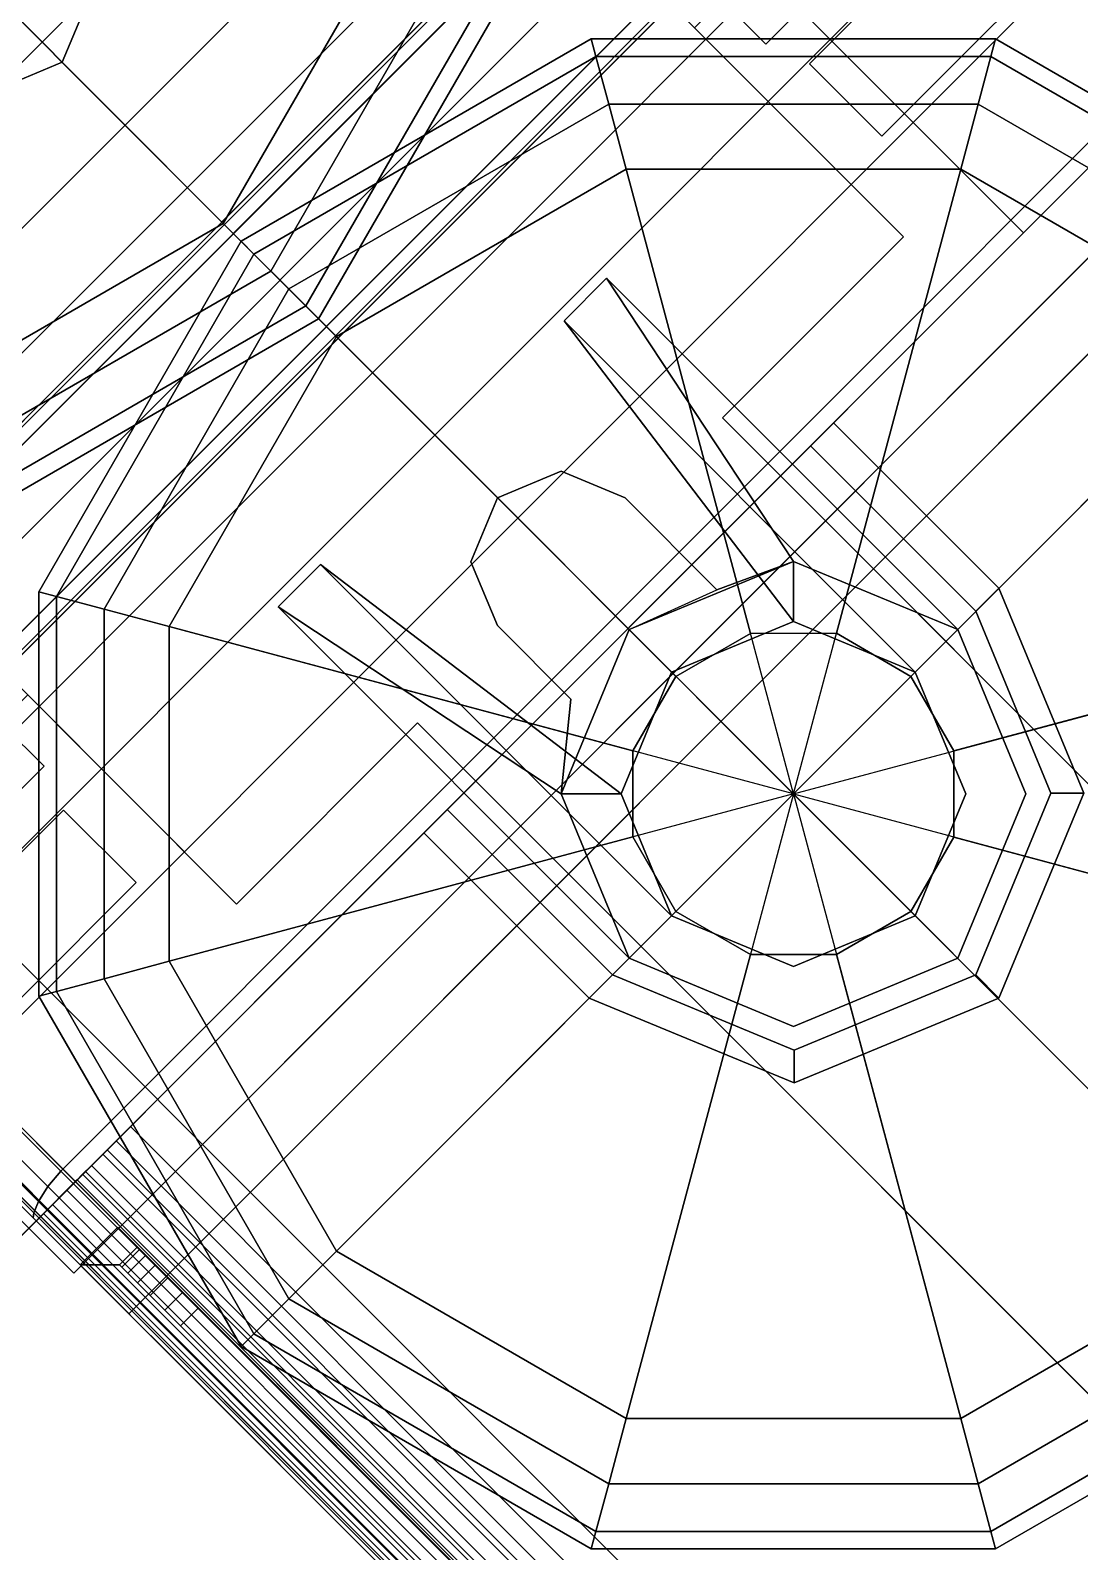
# Model space of a CAD drawing. Extents: x -170 to 1783, y -20 to 1205.
# Drawn here: x 68.249 to 69.528, y 304.517 to 306.369 of the extents above; entities that cross this region are included whole.
import ezdxf

# ---------------------------------------------------------------- set-up
doc = ezdxf.new("R2010")
doc.units = 0
doc.header["$LTSCALE"] = 96
doc.header["$MEASUREMENT"] = 0
for name, color, linetype in [('A-FURN-3-PANEL-GLIDE', 7, 'Continuous'), ('A-FURN-3-PANEL-GLIDE-HOUSING', 7, 'Continuous'), ('A-FURN-3-PANEL-RACE', 7, 'Continuous'), ('A-FURN-3-PANEL-SIDE1', 7, 'Continuous'), ('A-FURN-3-PANEL-SIDE2', 7, 'Continuous'), ('A-FURN-3-PANEL-TOPCAP', 7, 'Continuous'), ('A-FURN-3-PANEL-TRIM', 7, 'Continuous'), ('A-FURN-3-WKSF-TOP', 7, 'Continuous'), ('A-FURN-3-WKSF-TRIM', 7, 'Continuous'), ('A-FURN-P-PNLS', 7, 'Continuous'), ('A-FURN-P-PNLS-POWR', 7, 'Continuous'), ('I-MECH_A', 7, 'Continuous'), ('MAIN_PANEL', 7, 'Continuous'), ('MAIN_WKSURF', 7, 'Continuous')]:
    doc.layers.add(name, color=color, linetype=linetype)

# ---------------------------------------------------------------- blocks, each defined once
blk = doc.blocks.new('EC-EFP-456')
at = {"layer": 'A-FURN-3-PANEL-GLIDE', "color": 20, "linetype": 'Continuous'}
for points in [[(46.6501, 1.8052, 0.2464), (46.6391, 1.8242, 0.1642), (47.115, 1.9517, 0.1642), (47.115, 1.9297, 0.2464)], [(46.6391, 1.8242, 0.1642), (46.6501, 1.8052, 0.0821), (47.115, 1.9297, 0.0821), (47.115, 1.9517, 0.1642)], [(47.115, 1.9297, 0.2464), (47.115, 1.9517, 0.1642), (47.5909, 1.8242, 0.1642), (47.5799, 1.8052, 0.2464)], [(47.115, 1.9517, 0.1642), (47.115, 1.9297, 0.0821), (47.5799, 1.8052, 0.0821), (47.5909, 1.8242, 0.1642)], [(46.6802, 1.7531, 0.3065), (46.6501, 1.8052, 0.2464), (47.115, 1.9297, 0.2464), (47.115, 1.8696, 0.3065)], [(46.6501, 1.8052, 0.0821), (46.6802, 1.7531, 0.022), (47.115, 1.8696, 0.022), (47.115, 1.9297, 0.0821)], [(47.115, 1.8696, 0.3065), (47.115, 1.9297, 0.2464), (47.5799, 1.8052, 0.2464), (47.5498, 1.7531, 0.3065)], [(47.115, 1.9297, 0.0821), (47.115, 1.8696, 0.022), (47.5498, 1.7531, 0.022), (47.5799, 1.8052, 0.0821)], [(46.7213, 1.682, 0.3285), (46.6802, 1.7531, 0.3065), (47.115, 1.8696, 0.3065), (47.115, 1.7875, 0.3285)], [(46.6802, 1.7531, 0.022), (46.7213, 1.682), (47.115, 1.7875), (47.115, 1.8696, 0.022)], [(47.115, 1.7875, 0.3285), (47.115, 1.8696, 0.3065), (47.5498, 1.7531, 0.3065), (47.5088, 1.682, 0.3285)], [(47.115, 1.8696, 0.022), (47.115, 1.7875), (47.5088, 1.682), (47.5498, 1.7531, 0.022)], [(46.3098, 1.4649, 0.2464), (46.2908, 1.4759, 0.1642), (46.6391, 1.8242, 0.1642), (46.6501, 1.8052, 0.2464)], [(46.2908, 1.4759, 0.1642), (46.3098, 1.4649, 0.0821), (46.6501, 1.8052, 0.0821), (46.6391, 1.8242, 0.1642)], [(47.5799, 1.8052, 0.2464), (47.5909, 1.8242, 0.1642), (47.9392, 1.4759, 0.1642), (47.9202, 1.4649, 0.2464)], [(47.5909, 1.8242, 0.1642), (47.5799, 1.8052, 0.0821), (47.9202, 1.4649, 0.0821), (47.9392, 1.4759, 0.1642)], [(46.3619, 1.4348, 0.3065), (46.3098, 1.4649, 0.2464), (46.6501, 1.8052, 0.2464), (46.6802, 1.7531, 0.3065)], [(46.3098, 1.4649, 0.0821), (46.3619, 1.4348, 0.022), (46.6802, 1.7531, 0.022), (46.6501, 1.8052, 0.0821)], [(47.5498, 1.7531, 0.3065), (47.5799, 1.8052, 0.2464), (47.9202, 1.4649, 0.2464), (47.8681, 1.4348, 0.3065)], [(47.5799, 1.8052, 0.0821), (47.5498, 1.7531, 0.022), (47.8681, 1.4348, 0.022), (47.9202, 1.4649, 0.0821)], [(47.0138, 1.1754, 0.3285), (46.7213, 1.682, 0.3285), (47.115, 1.7875, 0.3285), (47.115, 1.2025, 0.3285)], [(47.115, 1.2025, 0.3285), (47.115, 1.7875, 0.3285), (47.5088, 1.682, 0.3285), (47.2163, 1.1754, 0.3285)], [(46.433, 1.3937, 0.3285), (46.3619, 1.4348, 0.3065), (46.6802, 1.7531, 0.3065), (46.7213, 1.682, 0.3285)], [(46.3619, 1.4348, 0.022), (46.433, 1.3937), (46.7213, 1.682), (46.6802, 1.7531, 0.022)], [(47.5088, 1.682, 0.3285), (47.5498, 1.7531, 0.3065), (47.8681, 1.4348, 0.3065), (47.797, 1.3937, 0.3285)], [(47.5498, 1.7531, 0.022), (47.5088, 1.682), (47.797, 1.3937), (47.8681, 1.4348, 0.022)], [(46.9396, 1.1013, 0.3285), (46.433, 1.3937, 0.3285), (46.7213, 1.682, 0.3285), (47.0138, 1.1754, 0.3285)], [(47.2163, 1.1754, 0.3285), (47.5088, 1.682, 0.3285), (47.797, 1.3937, 0.3285), (47.2904, 1.1013, 0.3285)], [(46.1853, 1, 0.2464), (46.1632, 1, 0.1642), (46.2908, 1.4759, 0.1642), (46.3098, 1.4649, 0.2464)], [(46.1632, 1, 0.1642), (46.1853, 1, 0.0821), (46.3098, 1.4649, 0.0821), (46.2908, 1.4759, 0.1642)], [(46.2454, 1, 0.3065), (46.1853, 1, 0.2464), (46.3098, 1.4649, 0.2464), (46.3619, 1.4348, 0.3065)], [(46.1853, 1, 0.0821), (46.2454, 1, 0.022), (46.3619, 1.4348, 0.022), (46.3098, 1.4649, 0.0821)], [(47.8681, 1.4348, 0.3065), (47.9202, 1.4649, 0.2464), (48.0447, 1, 0.2464), (47.9846, 1, 0.3065)], [(47.9202, 1.4649, 0.0821), (47.8681, 1.4348, 0.022), (47.9846, 1, 0.022), (48.0447, 1, 0.0821)], [(47.9202, 1.4649, 0.2464), (47.9392, 1.4759, 0.1642), (48.0667, 1, 0.1642), (48.0447, 1, 0.2464)], [(47.9392, 1.4759, 0.1642), (47.9202, 1.4649, 0.0821), (48.0447, 1, 0.0821), (48.0667, 1, 0.1642)], [(46.3275, 1, 0.3285), (46.2454, 1, 0.3065), (46.3619, 1.4348, 0.3065), (46.433, 1.3937, 0.3285)], [(46.2454, 1, 0.022), (46.3275, 1), (46.433, 1.3937), (46.3619, 1.4348, 0.022)], [(47.797, 1.3937, 0.3285), (47.8681, 1.4348, 0.3065), (47.9846, 1, 0.3065), (47.9025, 1, 0.3285)], [(47.8681, 1.4348, 0.022), (47.797, 1.3937), (47.9025, 1), (47.9846, 1, 0.022)], [(46.9125, 1, 0.3285), (46.3275, 1, 0.3285), (46.433, 1.3937, 0.3285), (46.9396, 1.1013, 0.3285)], [(47.2904, 1.1013, 0.3285), (47.797, 1.3937, 0.3285), (47.9025, 1, 0.3285), (47.3175, 1, 0.3285)], [(47.0138, 1.1754, 3.5747), (47.0138, 1.1754, 0.3285), (47.115, 1.2025, 0.3285), (47.115, 1.2025, 3.5747)], [(47.115, 1.2025, 3.5747), (47.115, 1.2025, 0.3285), (47.2163, 1.1754, 0.3285), (47.2163, 1.1754, 3.5747)], [(46.9396, 1.1013, 3.5747), (46.9396, 1.1013, 0.3285), (47.0138, 1.1754, 0.3285), (47.0138, 1.1754, 3.5747)], [(47.2163, 1.1754, 3.5747), (47.2163, 1.1754, 0.3285), (47.2904, 1.1013, 0.3285), (47.2904, 1.1013, 3.5747)], [(46.9125, 1, 3.5747), (46.9125, 1, 0.3285), (46.9396, 1.1013, 0.3285), (46.9396, 1.1013, 3.5747)], [(47.2904, 1.1013, 3.5747), (47.2904, 1.1013, 0.3285), (47.3175, 1, 0.3285), (47.3175, 1, 3.5747)], [(46.9396, 0.8988, 0.3285), (46.433, 0.6063, 0.3285), (46.3275, 1, 0.3285), (46.9125, 1, 0.3285)], [(46.9396, 0.8988, 3.5747), (46.9396, 0.8988, 0.3285), (46.9125, 1, 0.3285), (46.9125, 1, 3.5747)], [(47.3175, 1, 3.5747), (47.3175, 1, 0.3285), (47.2904, 0.8988, 0.3285), (47.2904, 0.8988, 3.5747)], [(47.3175, 1, 0.3285), (47.9025, 1, 0.3285), (47.797, 0.6063, 0.3285), (47.2904, 0.8988, 0.3285)], [(47.9025, 1, 0.3285), (47.9846, 1, 0.3065), (47.8681, 0.5652, 0.3065), (47.797, 0.6063, 0.3285)], [(47.9846, 1, 0.022), (47.9025, 1), (47.797, 0.6063), (47.8681, 0.5652, 0.022)], [(47.9846, 1, 0.3065), (48.0447, 1, 0.2464), (47.9202, 0.5351, 0.2464), (47.8681, 0.5652, 0.3065)], [(48.0447, 1, 0.0821), (47.9846, 1, 0.022), (47.8681, 0.5652, 0.022), (47.9202, 0.5351, 0.0821)], [(48.0447, 1, 0.2464), (48.0667, 1, 0.1642), (47.9392, 0.5241, 0.1642), (47.9202, 0.5351, 0.2464)], [(48.0667, 1, 0.1642), (48.0447, 1, 0.0821), (47.9202, 0.5351, 0.0821), (47.9392, 0.5241, 0.1642)], [(47.0138, 0.8246, 0.3285), (46.7213, 0.318, 0.3285), (46.433, 0.6063, 0.3285), (46.9396, 0.8988, 0.3285)], [(47.0138, 0.8246, 3.5747), (47.0138, 0.8246, 0.3285), (46.9396, 0.8988, 0.3285), (46.9396, 0.8988, 3.5747)], [(47.2904, 0.8988, 3.5747), (47.2904, 0.8988, 0.3285), (47.2163, 0.8246, 0.3285), (47.2163, 0.8246, 3.5747)], [(47.2904, 0.8988, 0.3285), (47.797, 0.6063, 0.3285), (47.5088, 0.318, 0.3285), (47.2163, 0.8246, 0.3285)], [(47.115, 0.7975, 0.3285), (47.115, 0.2125, 0.3285), (46.7213, 0.318, 0.3285), (47.0138, 0.8246, 0.3285)], [(47.115, 0.7975, 3.5747), (47.115, 0.7975, 0.3285), (47.0138, 0.8246, 0.3285), (47.0138, 0.8246, 3.5747)], [(47.2163, 0.8246, 3.5747), (47.2163, 0.8246, 0.3285), (47.115, 0.7975, 0.3285), (47.115, 0.7975, 3.5747)], [(47.2163, 0.8246, 0.3285), (47.5088, 0.318, 0.3285), (47.115, 0.2125, 0.3285), (47.115, 0.7975, 0.3285)], [(47.797, 0.6063, 0.3285), (47.8681, 0.5652, 0.3065), (47.5498, 0.2469, 0.3065), (47.5088, 0.318, 0.3285)], [(47.8681, 0.5652, 0.022), (47.797, 0.6063), (47.5088, 0.318), (47.5498, 0.2469, 0.022)], [(47.8681, 0.5652, 0.3065), (47.9202, 0.5351, 0.2464), (47.5799, 0.1948, 0.2464), (47.5498, 0.2469, 0.3065)], [(47.9202, 0.5351, 0.0821), (47.8681, 0.5652, 0.022), (47.5498, 0.2469, 0.022), (47.5799, 0.1948, 0.0821)], [(47.9202, 0.5351, 0.2464), (47.9392, 0.5241, 0.1642), (47.5909, 0.1758, 0.1642), (47.5799, 0.1948, 0.2464)], [(47.9392, 0.5241, 0.1642), (47.9202, 0.5351, 0.0821), (47.5799, 0.1948, 0.0821), (47.5909, 0.1758, 0.1642)], [(47.5088, 0.318, 0.3285), (47.5498, 0.2469, 0.3065), (47.115, 0.1304, 0.3065), (47.115, 0.2125, 0.3285)], [(47.5498, 0.2469, 0.022), (47.5088, 0.318), (47.115, 0.2125), (47.115, 0.1304, 0.022)], [(47.5498, 0.2469, 0.3065), (47.5799, 0.1948, 0.2464), (47.115, 0.0703, 0.2464), (47.115, 0.1304, 0.3065)], [(47.5799, 0.1948, 0.0821), (47.5498, 0.2469, 0.022), (47.115, 0.1304, 0.022), (47.115, 0.0703, 0.0821)], [(47.5799, 0.1948, 0.2464), (47.5909, 0.1758, 0.1642), (47.115, 0.0483, 0.1642), (47.115, 0.0703, 0.2464)], [(47.5909, 0.1758, 0.1642), (47.5799, 0.1948, 0.0821), (47.115, 0.0703, 0.0821), (47.115, 0.0483, 0.1642)]]:
    blk.add_3dface(points, dxfattribs=at)
at = {"layer": 'A-FURN-3-PANEL-GLIDE', "color": 20, "linetype": 'Continuous', "invisible_edges": 12}
for points in [[(47.115, 1), (47.115, 1.7875), (46.7213, 1.682)], [(47.115, 1), (47.5088, 1.682), (47.115, 1.7875)], [(47.115, 1), (46.7213, 1.682), (46.433, 1.3937)], [(47.115, 1), (47.797, 1.3937), (47.5088, 1.682)], [(47.115, 1), (46.433, 1.3937), (46.3275, 1)], [(47.115, 1), (47.9025, 1), (47.797, 1.3937)], [(47.115, 1), (46.3275, 1), (46.433, 0.6063)], [(47.115, 1), (46.433, 0.6063), (46.7213, 0.318)], [(47.115, 1), (46.7213, 0.318), (47.115, 0.2125)], [(47.115, 1), (47.115, 0.2125), (47.5088, 0.318)], [(47.115, 1), (47.5088, 0.318), (47.797, 0.6063)], [(47.115, 1), (47.797, 0.6063), (47.9025, 1)]]:
    blk.add_3dface(points, dxfattribs=at)
at = {"layer": 'A-FURN-3-PANEL-GLIDE-HOUSING', "color": 40, "linetype": 'Continuous'}
for points in [[(47.1152, 1.3517, 3.6147), (46.8656, 1.2483, 3.6147), (46.8656, 1.2483, 4.1997), (47.1152, 1.3517, 4.1997)], [(47.1152, 1.3517, 4.1997), (46.8656, 1.2483, 4.1997), (46.8939, 1.22, 4.2397), (47.1152, 1.3117, 4.2397)], [(47.1152, 1.3117, 3.5747), (46.8939, 1.22, 3.5747), (46.8656, 1.2483, 3.6147), (47.1152, 1.3517, 3.6147)], [(47.1152, 1.3517, 4.1997), (47.1152, 1.3117, 4.2397), (47.4, 1.3117, 4.2397), (47.4, 1.3517, 4.1997)], [(47.1152, 1.3517, 4.1997), (47.4, 1.3517, 4.1997), (47.4, 1.3517, 3.6147), (47.1152, 1.3517, 3.6147)], [(47.1152, 1.3117, 3.5747), (47.1152, 1.3517, 3.6147), (47.4, 1.3517, 3.6147), (47.4, 1.3117, 3.5747)], [(47.115, 1.283, 3.5747), (46.9149, 1.2001, 3.5747), (46.9149, 1.2001, 1.7347), (47.115, 1.283, 1.7347)], [(47.3151, 1.2001, 2.2447), (47.72, 1.283, 3.3867), (47.72, 1.283, 3.5747), (47.115, 1.283, 3.5747)], [(47.3151, 1.2001, 2.2447), (47.115, 1.283, 3.5747), (47.115, 1.283, 1.7347), (47.3151, 1.2001, 1.7347)], [(47.72, 1.21, 3.3867), (47.72, 1.283, 3.3867), (47.3151, 1.2001, 2.2447), (47.2635, 1.1485, 2.2447)], [(47.72, 1.21, 3.3867), (47.72, 1.21, 3.5747), (47.72, 1.283, 3.5747), (47.72, 1.283, 3.3867)], [(46.8656, 1.2483, 3.6147), (46.7622, 0.9987, 3.6147), (46.7622, 0.9987, 4.1997), (46.8656, 1.2483, 4.1997)], [(46.8656, 1.2483, 4.1997), (46.7622, 0.9987, 4.1997), (46.8022, 0.9987, 4.2397), (46.8939, 1.22, 4.2397)], [(46.8939, 1.22, 3.5747), (46.8022, 0.9987, 3.5747), (46.7622, 0.9987, 3.6147), (46.8656, 1.2483, 3.6147)], [(47.115, 1.21, 1.7347), (46.9665, 1.1485, 1.7347), (46.9665, 1.1485, 3.5747), (47.115, 1.21, 3.5747)], [(47.115, 1.21, 3.5747), (47.72, 1.21, 3.5747), (47.72, 1.21, 3.3867), (47.2635, 1.1485, 2.2447)], [(47.2635, 1.1485, 1.7347), (47.115, 1.21, 1.7347), (47.115, 1.21, 3.5747), (47.2635, 1.1485, 2.2447)], [(46.9149, 1.2001, 3.5747), (46.832, 1, 3.5747), (46.832, 1, 1.7347), (46.9149, 1.2001, 1.7347)], [(47.3151, 1.2001, 1.7347), (47.3884, 1.11, 1.7347), (47.3884, 1.11, 2.2447), (47.3151, 1.2001, 2.2447)], [(47.398, 1, 1.7347), (47.3151, 1.2001, 1.7347), (47.3151, 1.2001, 2.2447), (47.398, 1, 2.2447)], [(46.9665, 1.1485, 1.7347), (46.905, 1, 1.7347), (46.905, 1, 3.5747), (46.9665, 1.1485, 3.5747)], [(47.325, 1, 1.7347), (47.2635, 1.1485, 1.7347), (47.2635, 1.1485, 2.2447), (47.325, 1, 2.2447)], [(47.3884, 1.11, 2.2447), (47.3884, 1.11, 1.7347), (47.515, 1.11, 1.7347), (47.515, 1.11, 2.2447)], [(47.5928, 1.0778, 2.2447), (47.515, 1.11, 2.2447), (47.515, 1.11, 1.7347), (47.5928, 1.0778, 1.7347)], [(47.625, 1, 2.2447), (47.5928, 1.0778, 2.2447), (47.5928, 1.0778, 1.7347), (47.625, 1, 1.7347)], [(46.7622, 0.9987, 3.6147), (46.8656, 0.7491, 3.6147), (46.8656, 0.7491, 4.1997), (46.7622, 0.9987, 4.1997)], [(46.7622, 0.9987, 4.1997), (46.8656, 0.7491, 4.1997), (46.8939, 0.7773, 4.2397), (46.8022, 0.9987, 4.2397)], [(46.8022, 0.9987, 3.5747), (46.8939, 0.7773, 3.5747), (46.8656, 0.7491, 3.6147), (46.7622, 0.9987, 3.6147)], [(46.832, 1, 3.5747), (46.9149, 0.7999, 3.5747), (46.9149, 0.7999, 1.7347), (46.832, 1, 1.7347)], [(46.905, 1, 1.7347), (46.9665, 0.8515, 1.7347), (46.9665, 0.8515, 3.5747), (46.905, 1, 3.5747)], [(47.2635, 0.8515, 1.7347), (47.325, 1, 1.7347), (47.325, 1, 2.2447), (47.2635, 0.8515, 2.2447)], [(47.3151, 0.7999, 1.7347), (47.398, 1, 1.7347), (47.398, 1, 2.2447), (47.3151, 0.7999, 2.2447)], [(47.3151, 0.7999, 2.2447), (47.398, 1, 2.2447), (47.3568, 0.89, 2.2447)], [(47.5928, 0.9222, 2.2447), (47.625, 1, 2.2447), (47.625, 1, 1.7347), (47.5928, 0.9222, 1.7347)], [(47.515, 0.89, 2.2447), (47.5928, 0.9222, 2.2447), (47.5928, 0.9222, 1.7347), (47.515, 0.89, 1.7347)], [(47.3568, 0.89, 1.7347), (47.3151, 0.7999, 1.7347), (47.3151, 0.7999, 2.2447), (47.3568, 0.89, 2.2447)], [(47.515, 0.89, 1.7347), (47.3568, 0.89, 1.7347), (47.3568, 0.89, 2.2447), (47.515, 0.89, 2.2447)], [(46.9665, 0.8515, 1.7347), (47.115, 0.79, 1.7347), (47.115, 0.79, 3.5747), (46.9665, 0.8515, 3.5747)], [(47.72, 0.79, 3.3867), (47.72, 0.79, 3.5747), (47.115, 0.79, 3.5747), (47.2635, 0.8515, 2.2447)], [(47.115, 0.79, 1.7347), (47.2635, 0.8515, 1.7347), (47.2635, 0.8515, 2.2447), (47.115, 0.79, 3.5747)], [(47.72, 0.717, 3.3867), (47.72, 0.79, 3.3867), (47.2635, 0.8515, 2.2447), (47.3151, 0.7999, 2.2447)], [(46.9149, 0.7999, 3.5747), (47.115, 0.717, 3.5747), (47.115, 0.717, 1.7347), (46.9149, 0.7999, 1.7347)], [(47.3151, 0.7999, 2.2447), (47.115, 0.717, 3.5747), (47.72, 0.717, 3.5747), (47.72, 0.717, 3.3867)], [(47.115, 0.717, 3.5747), (47.3151, 0.7999, 2.2447), (47.3151, 0.7999, 1.7347), (47.115, 0.717, 1.7347)], [(47.72, 0.79, 3.5747), (47.72, 0.79, 3.3867), (47.72, 0.717, 3.3867), (47.72, 0.717, 3.5747)], [(46.8656, 0.7491, 4.1997), (47.1152, 0.6457, 4.1997), (47.1152, 0.6857, 4.2397), (46.8939, 0.7773, 4.2397)], [(46.8939, 0.7773, 3.5747), (47.1152, 0.6857, 3.5747), (47.1152, 0.6457, 3.6147), (46.8656, 0.7491, 3.6147)], [(46.8656, 0.7491, 3.6147), (47.1152, 0.6457, 3.6147), (47.1152, 0.6457, 4.1997), (46.8656, 0.7491, 4.1997)], [(47.4, 0.6457, 4.1997), (47.4, 0.6857, 4.2397), (47.1152, 0.6857, 4.2397), (47.1152, 0.6457, 4.1997)], [(47.4, 0.6857, 3.5747), (47.4, 0.6457, 3.6147), (47.1152, 0.6457, 3.6147), (47.1152, 0.6857, 3.5747)], [(47.4, 0.6457, 3.6147), (47.4, 0.6457, 4.1997), (47.1152, 0.6457, 4.1997), (47.1152, 0.6457, 3.6147)]]:
    blk.add_3dface(points, dxfattribs=at)
for points, invisible_edges in [([(46.8939, 1.22, 4.2397), (46.8939, 0.7773, 4.2397), (47.1152, 0.6857, 4.2397), (47.1152, 1.3117, 4.2397)], 5), ([(47.1152, 1.3117, 3.5747), (47.115, 1.283, 3.5747), (46.9149, 1.2001, 3.5747), (46.8939, 1.22, 3.5747)], 5), ([(47.4, 1.3117, 3.5747), (47.3998, 1.283, 3.5747), (47.115, 1.283, 3.5747), (47.1152, 1.3117, 3.5747)], 4), ([(47.4, 1.3117, 4.2397), (47.1152, 1.3117, 4.2397), (47.1152, 0.6857, 4.2397), (47.4, 0.6857, 4.2397)], 2), ([(47.115, 1.283, 1.7347), (46.9149, 1.2001, 1.7347), (46.9665, 1.1485, 1.7347), (47.115, 1.21, 1.7347)], 10), ([(47.115, 1.283, 3.5747), (47.115, 1.21, 3.5747), (46.9665, 1.1485, 3.5747), (46.9149, 1.2001, 3.5747)], 5), ([(47.3151, 1.2001, 1.7347), (47.115, 1.283, 1.7347), (47.115, 1.21, 1.7347), (47.2635, 1.1485, 1.7347)], 10), ([(47.72, 1.283, 3.5747), (47.72, 1.21, 3.5747), (47.115, 1.21, 3.5747), (47.115, 1.283, 3.5747)], 4), ([(46.8939, 1.22, 3.5747), (46.9149, 1.2001, 3.5747), (46.832, 1, 3.5747), (46.8022, 0.9987, 3.5747)], 5), ([(46.8022, 0.9987, 4.2397), (46.8939, 0.7773, 4.2397), (46.8939, 1.22, 4.2397)], 2), ([(46.9149, 1.2001, 1.7347), (46.832, 1, 1.7347), (46.905, 1, 1.7347), (46.9665, 1.1485, 1.7347)], 10), ([(46.9149, 1.2001, 3.5747), (46.9665, 1.1485, 3.5747), (46.905, 1, 3.5747), (46.832, 1, 3.5747)], 5), ([(47.325, 1, 1.7347), (47.398, 1, 1.7347), (47.3151, 1.2001, 1.7347), (47.2635, 1.1485, 1.7347)], 5), ([(47.398, 1, 2.2447), (47.325, 1, 2.2447), (47.2635, 1.1485, 2.2447), (47.3151, 1.2001, 2.2447)], 9), ([(47.398, 1, 1.7347), (47.3884, 1.11, 1.7347), (47.3151, 1.2001, 1.7347)], 1), ([(47.398, 1, 2.2447), (47.3151, 1.2001, 2.2447), (47.3884, 1.11, 2.2447)], 13), ([(47.398, 1, 1.7347), (47.515, 1.11, 1.7347), (47.3884, 1.11, 1.7347)], 13), ([(47.398, 1, 2.2447), (47.3884, 1.11, 2.2447), (47.515, 1.11, 2.2447)], 13), ([(47.398, 1, 1.7347), (47.515, 0.89, 1.7347), (47.515, 1.11, 1.7347)], 15), ([(47.398, 1, 2.2447), (47.515, 1.11, 2.2447), (47.515, 0.89, 2.2447)], 15), ([(47.515, 0.89, 1.7347), (47.5928, 0.9222, 1.7347), (47.5928, 1.0778, 1.7347), (47.515, 1.11, 1.7347)], 10), ([(47.515, 0.89, 2.2447), (47.515, 1.11, 2.2447), (47.5928, 1.0778, 2.2447), (47.5928, 0.9222, 2.2447)], 5), ([(47.5928, 0.9222, 2.2447), (47.5928, 1.0778, 2.2447), (47.625, 1, 2.2447)], 1), ([(47.5928, 0.9222, 1.7347), (47.625, 1, 1.7347), (47.5928, 1.0778, 1.7347)], 12), ([(46.8022, 0.9987, 3.5747), (46.832, 1, 3.5747), (46.9149, 0.7999, 3.5747), (46.8939, 0.7773, 3.5747)], 5), ([(46.905, 1, 1.7347), (46.832, 1, 1.7347), (46.9149, 0.7999, 1.7347), (46.9665, 0.8515, 1.7347)], 5), ([(46.9149, 0.7999, 3.5747), (46.832, 1, 3.5747), (46.905, 1, 3.5747), (46.9665, 0.8515, 3.5747)], 10), ([(47.2635, 0.8515, 1.7347), (47.3151, 0.7999, 1.7347), (47.398, 1, 1.7347), (47.325, 1, 1.7347)], 5), ([(47.3151, 0.7999, 2.2447), (47.2635, 0.8515, 2.2447), (47.325, 1, 2.2447), (47.398, 1, 2.2447)], 12), ([(47.3151, 0.7999, 1.7347), (47.3568, 0.89, 1.7347), (47.398, 1, 1.7347)], 2), ([(47.515, 0.89, 1.7347), (47.398, 1, 1.7347), (47.3568, 0.89, 1.7347)], 3), ([(47.515, 0.89, 2.2447), (47.3568, 0.89, 2.2447), (47.398, 1, 2.2447)], 14), ([(46.9665, 0.8515, 1.7347), (46.9149, 0.7999, 1.7347), (47.115, 0.717, 1.7347), (47.115, 0.79, 1.7347)], 5), ([(47.115, 0.79, 3.5747), (47.115, 0.717, 3.5747), (46.9149, 0.7999, 3.5747), (46.9665, 0.8515, 3.5747)], 5), ([(47.115, 0.79, 1.7347), (47.115, 0.717, 1.7347), (47.3151, 0.7999, 1.7347), (47.2635, 0.8515, 1.7347)], 5), ([(46.8939, 0.7773, 3.5747), (46.9149, 0.7999, 3.5747), (47.115, 0.717, 3.5747), (47.1152, 0.6857, 3.5747)], 5), ([(47.72, 0.79, 3.5747), (47.72, 0.717, 3.5747), (47.115, 0.717, 3.5747), (47.115, 0.79, 3.5747)], 4), ([(47.3998, 0.717, 3.5747), (47.4, 0.6857, 3.5747), (47.1152, 0.6857, 3.5747), (47.115, 0.717, 3.5747)], 4)]:
    blk.add_3dface(points, dxfattribs=dict(at, invisible_edges=invisible_edges))
at = {"layer": 'A-FURN-3-PANEL-RACE', "color": 40, "linetype": 'Continuous'}
for points, invisible_edges in [([(0.08, 2.0125, 3.515), (0.08, 2.0125, 0.3963), (47.92, 2.0125, 0.3963), (47.92, 2.0125, 3.515)], 8), ([(0.5, 1.5745, 0.3963), (47.5, 1.5745, 0.3963), (0.08, 2.0125, 0.3963), (0.08, 1.5745, 0.3963)], 3), ([(47.5, 1.5745, 0.3963), (47.92, 1.5745, 0.3963), (47.92, 2.0125, 0.3963), (0.08, 2.0125, 0.3963)], 8), ([(0.6, 2.0125, 4.0847), (0.6, 2.0125, 3.515), (47.4, 2.0125, 3.515), (47.4, 2.0125, 4.0847)], 2), ([(47.4, 1.9525, 3.515), (47.4, 1.9525, 4.0847), (47.4, 2.0125, 4.0847), (47.4, 2.0125, 3.515)], 2), ([(47.86, 1.9525, 3.515), (47.4, 1.9525, 3.515), (47.4, 2.0125, 3.515), (47.92, 2.0125, 3.515)], 8), ([(47.4, 1.9493, 4.1093), (47.4, 2.0072, 4.1248), (47.4, 2.0125, 4.0847), (47.4, 1.9525, 4.0847)], 5), ([(47.4, 1.9398, 4.1322), (47.4, 1.9918, 4.1622), (47.4, 2.0072, 4.1248), (47.4, 1.9493, 4.1093)], 5), ([(47.4, 1.9247, 4.1519), (47.4, 1.9671, 4.1943), (47.4, 1.9918, 4.1622), (47.4, 1.9398, 4.1322)], 5), ([(47.4, 1.905, 4.1669), (47.4, 1.935, 4.2189), (47.4, 1.9671, 4.1943), (47.4, 1.9247, 4.1519)], 5), ([(47.86, 1.9525, 0.4563), (0.14, 1.9525, 0.4563), (0.14, 1.9525, 3.515), (47.86, 1.9525, 3.515)], 4), ([(0.5, 1.5745, 0.4563), (0.14, 1.5745, 0.4563), (0.14, 1.9525, 0.4563), (47.5, 1.5745, 0.4563)], 12), ([(47.5, 1.5745, 0.4563), (0.14, 1.9525, 0.4563), (47.86, 1.9525, 0.4563), (47.86, 1.5745, 0.4563)], 1), ([(47.4, 1.9525, 3.515), (0.6, 1.9525, 3.515), (0.6, 1.9525, 4.0847), (47.4, 1.9525, 4.0847)], 1), ([(47.4, 1.8821, 4.1764), (47.4, 1.8976, 4.2344), (47.4, 1.935, 4.2189), (47.4, 1.905, 4.1669)], 5), ([(47.4, 1.8575, 4.1797), (47.4, 1.8575, 4.2397), (47.4, 1.8976, 4.2344), (47.4, 1.8821, 4.1764)], 4), ([(47.5, 1.2625, 0.3963), (47.5, 1.5745, 0.3963), (0.5, 1.5745, 0.3963), (45.902, 1.2625, 0.3963)], 6), ([(47.5, 1.2625, 0.4563), (45.902, 1.2625, 0.4563), (0.5, 1.5745, 0.4563), (47.5, 1.5745, 0.4563)], 6), ([(47.5, 1.5745, 0.3963), (47.5, 1.5745, 0.4563), (47.86, 1.5745, 0.4563), (47.92, 1.5745, 0.3963)], 4), ([(0.5, 0.7375, 0.4563), (2.098, 0.7375, 0.4563), (47.5, 0.4255, 0.4563), (0.5, 0.4255, 0.4563)], 6), ([(0.5, 0.7375, 0.3963), (0.5, 0.4255, 0.3963), (47.5, 0.4255, 0.3963), (2.098, 0.7375, 0.3963)], 6), ([(45.902, 0.7375, 0.4563), (47.5, 0.7375, 0.4563), (47.5, 0.4255, 0.4563), (2.098, 0.7375, 0.4563)], 12), ([(45.902, 0.7375, 0.3963), (2.098, 0.7375, 0.3963), (47.5, 0.4255, 0.3963), (47.5, 0.7375, 0.3963)], 3), ([(0.5, 0.4255, 0.3963), (0.08, 0.4255, 0.3963), (0.08, -0.0125, 0.3963), (47.92, -0.0125, 0.3963)], 8), ([(0.5, 0.4255, 0.4563), (47.86, 0.0475, 0.4563), (0.14, 0.0475, 0.4563), (0.14, 0.4255, 0.4563)], 1), ([(47.5, 0.4255, 0.3963), (0.5, 0.4255, 0.3963), (47.92, -0.0125, 0.3963), (47.92, 0.4255, 0.3963)], 3), ([(47.5, 0.4255, 0.4563), (47.86, 0.4255, 0.4563), (47.86, 0.0475, 0.4563), (0.5, 0.4255, 0.4563)], 12), ([(47.5, 0.4255, 0.3963), (47.92, 0.4255, 0.3963), (47.86, 0.4255, 0.4563), (47.5, 0.4255, 0.4563)], 2), ([(0.14, 0.0475, 0.4563), (47.86, 0.0475, 0.4563), (47.86, 0.0475, 3.515), (0.14, 0.0475, 3.515)], 4), ([(47.86, 0.0475, 3.515), (47.92, -0.0125, 3.515), (47.4, -0.0125, 3.515), (47.4, 0.0475, 3.515)], 1), ([(47.92, -0.0125, 3.515), (47.92, -0.0125, 0.3963), (0.08, -0.0125, 0.3963), (0.08, -0.0125, 3.515)], 8)]:
    blk.add_3dface(points, dxfattribs=dict(at, invisible_edges=invisible_edges))
for points in [[(0.6, 2.0072, 4.1248), (0.6, 2.0125, 4.0847), (47.4, 2.0125, 4.0847), (47.4, 2.0072, 4.1248)], [(0.6, 1.9918, 4.1622), (0.6, 2.0072, 4.1248), (47.4, 2.0072, 4.1248), (47.4, 1.9918, 4.1622)], [(0.6, 1.9671, 4.1943), (0.6, 1.9918, 4.1622), (47.4, 1.9918, 4.1622), (47.4, 1.9671, 4.1943)], [(0.6, 1.935, 4.2189), (0.6, 1.9671, 4.1943), (47.4, 1.9671, 4.1943), (47.4, 1.935, 4.2189)], [(47.4, 1.9493, 4.1093), (47.4, 1.9525, 4.0847), (0.6, 1.9525, 4.0847), (0.6, 1.9493, 4.1093)], [(47.4, 1.9398, 4.1322), (47.4, 1.9493, 4.1093), (0.6, 1.9493, 4.1093), (0.6, 1.9398, 4.1322)], [(47.4, 1.9247, 4.1519), (47.4, 1.9398, 4.1322), (0.6, 1.9398, 4.1322), (0.6, 1.9247, 4.1519)], [(0.6, 1.8976, 4.2344), (0.6, 1.935, 4.2189), (47.4, 1.935, 4.2189), (47.4, 1.8976, 4.2344)], [(47.4, 1.905, 4.1669), (47.4, 1.9247, 4.1519), (0.6, 1.9247, 4.1519), (0.6, 1.905, 4.1669)], [(47.4, 1.8821, 4.1764), (47.4, 1.905, 4.1669), (0.6, 1.905, 4.1669), (0.6, 1.8821, 4.1764)], [(0.6, 1.8575, 4.2397), (0.6, 1.8976, 4.2344), (47.4, 1.8976, 4.2344), (47.4, 1.8575, 4.2397)], [(47.4, 1.8575, 4.1797), (47.4, 1.8821, 4.1764), (0.6, 1.8821, 4.1764), (0.6, 1.8575, 4.1797)], [(0.6, 1.8575, 4.1797), (0.6, 1.8575, 4.2397), (47.4, 1.8575, 4.2397), (47.4, 1.8575, 4.1797)], [(47.5, 1.2625, 0.3963), (47.5, 1.2625, 0.4563), (47.5, 1.5745, 0.4563), (47.5, 1.5745, 0.3963)], [(47.5, 1.2625, 0.4563), (47.5, 1.2625, 0.3963), (45.902, 1.2625, 0.3963), (45.902, 1.2625, 0.4563)], [(47.5, 0.7375, 0.4563), (45.902, 0.7375, 0.4563), (45.902, 0.7375, 0.3963), (47.5, 0.7375, 0.3963)], [(47.5, 0.7375, 0.3963), (47.5, 0.4255, 0.3963), (47.5, 0.4255, 0.4563), (47.5, 0.7375, 0.4563)]]:
    blk.add_3dface(points, dxfattribs=at)
at = {"layer": 'A-FURN-3-PANEL-SIDE1', "color": 7, "linetype": 'Continuous'}
for points in [[(47.3224, 1.955, 55.7401), (47.3228, 0.045, 55.7401), (0.6776, 0.045, 55.7401), (0.6776, 1.955, 55.7401)], [(47.3224, 0.045, 4.2397), (47.3224, 1.955, 4.2397), (0.6776, 1.955, 4.2397), (0.6776, 0.045, 4.2397)], [(47.3228, 0.045, 55.7401), (47.3224, 1.955, 55.7401), (47.3224, 1.955, 4.2397), (47.3224, 0.045, 4.2397)]]:
    blk.add_3dface(points, dxfattribs=at)
at = {"layer": 'A-FURN-3-PANEL-SIDE2', "color": 7, "linetype": 'Continuous'}
blk.add_3dface([(0.6776, 1.955, 55.7401), (0.6776, 1.955, 4.2397), (47.3224, 1.955, 4.2397), (47.3224, 1.955, 55.7401)], dxfattribs=at)
at = {"layer": 'A-FURN-3-PANEL-TOPCAP', "color": 60, "linetype": 'Continuous'}
for points, invisible_edges in [([(0.76, 2.02, 56.286), (0.76, 2.02, 56.161), (47.24, 2.02, 56.161), (47.24, 2.02, 56.286)], 5), ([(47.24, 2, 56.141), (47.24, 2.02, 56.161), (0.76, 2.02, 56.161), (0.76, 2, 56.141)], 5), ([(47.24, 2.02, 56.036), (47.24, 2, 56.056), (0.76, 2, 56.056), (0.76, 2.02, 56.036)], 5), ([(0.76, 2.02, 56.036), (0.815, 2.02, 55.7741), (47.185, 2.02, 55.7741), (47.24, 2.02, 56.036)], 5), ([(47.185, 2.02, 55.7741), (0.815, 2.02, 55.7741), (0.815, 1.986, 55.7401), (47.185, 1.986, 55.7401)], 10), ([(47.185, 2.02, 55.7741), (47.185, 1.986, 55.7401), (47.2122, 1.986, 55.7365), (47.221, 2.02, 55.7693)], 5), ([(47.185, 2.02, 55.7741), (47.221, 2.02, 55.7693), (47.3404, 2.02, 56.0218), (47.24, 2.02, 56.036)], 10), ([(47.221, 2.02, 55.7693), (47.2122, 1.986, 55.7365), (47.2375, 1.986, 55.726), (47.2545, 2.02, 55.7554)], 5), ([(47.4331, 2.02, 55.9807), (47.3404, 2.02, 56.0218), (47.221, 2.02, 55.7693), (47.2545, 2.02, 55.7554)], 10), ([(47.2545, 2.02, 55.7554), (47.2375, 1.986, 55.726), (47.2593, 1.986, 55.7093), (47.2833, 2.02, 55.7333)], 5), ([(47.4051, 2.02, 56.2633), (47.24, 2.02, 56.286), (47.24, 2.02, 56.161), (47.3727, 2.02, 56.1426)], 10), ([(47.3727, 2.02, 56.1426), (47.24, 2.02, 56.161), (47.24, 2, 56.141), (47.3676, 2, 56.1232)], 10), ([(47.3456, 2, 56.0411), (47.24, 2, 56.056), (47.24, 2.02, 56.036), (47.3404, 2.02, 56.0218)], 10), ([(47.2545, 2.02, 55.7554), (47.2833, 2.02, 55.7333), (47.5111, 2.02, 55.9159), (47.4331, 2.02, 55.9807)], 10), ([(47.2833, 2.02, 55.7333), (47.2593, 1.986, 55.7093), (47.276, 1.986, 55.6875), (47.3054, 2.02, 55.7045)], 5), ([(47.3054, 2.02, 55.7045), (47.276, 1.986, 55.6875), (47.2864, 1.986, 55.6622), (47.3193, 2.02, 55.671)], 5), ([(47.5685, 2.02, 55.8323), (47.5111, 2.02, 55.9159), (47.2833, 2.02, 55.7333), (47.3054, 2.02, 55.7045)], 10), ([(47.3193, 2.02, 55.671), (47.2864, 1.986, 55.6622), (47.29, 1.986, 55.635), (47.324, 2.02, 55.635)], 1), ([(47.3054, 2.02, 55.7045), (47.3193, 2.02, 55.671), (47.601, 2.02, 55.7363), (47.5685, 2.02, 55.8323)], 10), ([(47.3193, 2.02, 55.671), (47.324, 2.02, 55.635), (47.606, 2.02, 55.635), (47.601, 2.02, 55.7363)], 8), ([(47.324, 2.02, 55.635), (47.324, -0.02, 55.635), (47.606, -0.02, 55.635), (47.606, 2.02, 55.635)], 5), ([(47.4431, 2, 55.9981), (47.3456, 2, 56.0411), (47.3404, 2.02, 56.0218), (47.4331, 2.02, 55.9807)], 10), ([(47.4956, 2.02, 56.0891), (47.3727, 2.02, 56.1426), (47.3676, 2, 56.1232), (47.4856, 2, 56.0717)], 10), ([(47.5581, 2.02, 56.1974), (47.4051, 2.02, 56.2633), (47.3727, 2.02, 56.1426), (47.4956, 2.02, 56.0891)], 10), ([(47.606, 2.02, 55.635), (47.606, -0.02, 55.635), (47.6259, 0, 55.635), (47.6259, 2, 55.635)], 5), ([(47.711, 2, 55.635), (47.711, 0, 55.635), (47.731, -0.02, 55.635), (47.731, 2.02, 55.635)], 5), ([(47.856, -0.02, 55.635), (47.856, 2.02, 55.635), (47.731, 2.02, 55.635), (47.731, -0.02, 55.635)], 5), ([(47.8715, 2.0047, 55.635), (47.856, 2.02, 55.635), (47.856, -0.02, 55.635), (47.8715, -0.0047, 55.635)], 10), ([(47.8715, -0.0047, 55.635), (47.8871, 0.0106, 55.635), (47.8871, 1.9894, 55.635), (47.8715, 2.0047, 55.635)], 10), ([(0.76, 2, 56.141), (0.76, 2, 56.056), (47.24, 2, 56.056), (47.24, 2, 56.141)], 5), ([(47.3676, 2, 56.1232), (47.24, 2, 56.141), (47.24, 2, 56.056), (47.3456, 2, 56.0411)], 10), ([(47.4856, 2, 56.0717), (47.3676, 2, 56.1232), (47.3456, 2, 56.0411), (47.4431, 2, 55.9981)], 10), ([(47.711, 0, 55.635), (47.711, 2, 55.635), (47.6259, 2, 55.635), (47.6259, 0, 55.635)], 5), ([(47.9035, 1.9727, 55.635), (47.8871, 1.9894, 55.635), (47.8871, 0.0106, 55.635), (47.9035, 0.0273, 55.635)], 10), ([(47.9035, 0.0273, 55.635), (47.92, 0.044, 55.635), (47.92, 1.956, 55.635), (47.9035, 1.9727, 55.635)], 8)]:
    blk.add_3dface(points, dxfattribs=dict(at, invisible_edges=invisible_edges))
for points in [[(47.24, 2.02, 56.286), (47.24, 2.0151, 56.3105), (0.76, 2.0151, 56.3105), (0.76, 2.02, 56.286)], [(47.24, 2.02, 56.286), (47.4051, 2.02, 56.2633), (47.4087, 2.0151, 56.2864), (47.24, 2.0151, 56.3105)], [(47.29, 1.955, 55.635), (47.324, 1.955, 55.635), (47.324, 2.02, 55.635), (47.29, 1.986, 55.635)], [(47.4051, 2.02, 56.2633), (47.5581, 2.02, 56.1974), (47.5669, 2.0151, 56.2168), (47.4087, 2.0151, 56.2864)], [(47.24, 2.0151, 56.3105), (47.24, 2.0013, 56.3313), (0.76, 2.0013, 56.3313), (0.76, 2.0151, 56.3105)], [(47.24, 2.0013, 56.3313), (47.24, 1.9805, 56.3451), (0.76, 1.9805, 56.3451), (0.76, 2.0013, 56.3313)], [(47.24, 2.0151, 56.3105), (47.4087, 2.0151, 56.2864), (47.4143, 2.0013, 56.3065), (47.24, 2.0013, 56.3313)], [(47.24, 2.0013, 56.3313), (47.4143, 2.0013, 56.3065), (47.4194, 1.9805, 56.3203), (47.24, 1.9805, 56.3451)], [(47.4087, 2.0151, 56.2864), (47.5669, 2.0151, 56.2168), (47.5775, 2.0013, 56.2349), (47.4143, 2.0013, 56.3065)], [(47.4143, 2.0013, 56.3065), (47.5775, 2.0013, 56.2349), (47.5864, 1.9805, 56.248), (47.4194, 1.9805, 56.3203)], [(47.185, 1.955, 55.7401), (47.185, 1.986, 55.7401), (0.815, 1.986, 55.7401), (0.815, 1.955, 55.7401)], [(47.185, 1.955, 55.7401), (47.2122, 1.955, 55.7365), (47.2122, 1.986, 55.7365), (47.185, 1.986, 55.7401)], [(47.2122, 1.955, 55.7365), (47.2375, 1.955, 55.726), (47.2375, 1.986, 55.726), (47.2122, 1.986, 55.7365)], [(47.2375, 1.955, 55.726), (47.2593, 1.955, 55.7093), (47.2593, 1.986, 55.7093), (47.2375, 1.986, 55.726)], [(47.2593, 1.955, 55.7093), (47.276, 1.955, 55.6875), (47.276, 1.986, 55.6875), (47.2593, 1.986, 55.7093)], [(47.276, 1.955, 55.6875), (47.2864, 1.955, 55.6622), (47.2864, 1.986, 55.6622), (47.276, 1.986, 55.6875)], [(47.2864, 1.955, 55.6622), (47.29, 1.955, 55.635), (47.29, 1.986, 55.635), (47.2864, 1.986, 55.6622)], [(47.24, 1.9805, 56.3451), (47.24, 1.956, 56.35), (0.76, 1.956, 56.35), (0.76, 1.9805, 56.3451)], [(47.24, 1.9805, 56.3451), (47.4194, 1.9805, 56.3203), (47.4216, 1.956, 56.3252), (47.24, 1.956, 56.35)], [(47.4194, 1.9805, 56.3203), (47.5864, 1.9805, 56.248), (47.5901, 1.956, 56.2528), (47.4216, 1.956, 56.3252)], [(0.76, 0.044, 56.35), (0.76, 1.956, 56.35), (47.24, 1.956, 56.35), (47.24, 0.044, 56.35)], [(47.4216, 0.044, 56.3252), (47.24, 0.044, 56.35), (47.24, 1.956, 56.35), (47.4216, 1.956, 56.3252)], [(47.5901, 0.044, 56.2528), (47.4216, 0.044, 56.3252), (47.4216, 1.956, 56.3252), (47.5901, 1.956, 56.2528)], [(47.7332, 0.044, 56.1382), (47.5901, 0.044, 56.2528), (47.5901, 1.956, 56.2528), (47.7332, 1.956, 56.1382)], [(47.8405, 0.044, 55.9895), (47.7332, 0.044, 56.1382), (47.7332, 1.956, 56.1382), (47.8405, 1.956, 55.9895)], [(47.9043, 0.044, 55.8177), (47.8405, 0.044, 55.9895), (47.8405, 1.956, 55.9895), (47.9043, 1.956, 55.8177)], [(47.92, 0.044, 55.635), (47.9043, 0.044, 55.8177), (47.9043, 1.956, 55.8177), (47.92, 1.956, 55.635)], [(47.5901, 0.044, 56.2528), (47.5864, 0.0195, 56.248), (47.4194, 0.0195, 56.3203), (47.4216, 0.044, 56.3252)]]:
    blk.add_3dface(points, dxfattribs=at)
at = {"layer": 'A-FURN-3-PANEL-TRIM', "color": 60, "linetype": 'Continuous'}
for points in [[(47.4, 0.3185, 3.5747), (47.4, 2.1348, 3.5747), (47.4, 2.1348, 4.2397), (47.4, 0.3185, 4.2397)], [(47.3224, 1.955, 4.2397), (47.3224, 2.0328, 4.2397), (47.3224, 2.0328, 55.635), (47.3224, 1.955, 55.635)], [(47.605, 2.0328, 4.2397), (47.605, 2.0328, 55.635), (47.3224, 2.0328, 55.635), (47.3224, 2.0328, 4.2397)], [(47.605, 1.6426, 55.635), (47.605, 2.0328, 55.635), (47.605, 2.0328, 4.2397), (47.605, 1.6426, 4.2397)], [(47.7299, 2.0228, 55.635), (47.7299, 1.6426, 55.635), (47.7299, 1.6426, 4.2397), (47.7299, 2.0228, 4.2397)], [(47.7845, 1.6218, 55.635), (47.7845, 1.9109, 55.635), (47.7845, 1.9109, 4.2397), (47.7845, 1.6218, 4.2397)], [(47.9, 1.6815, 4.2397), (47.9, 1.6815, 3.5747), (47.9, 0.3185, 3.5747), (47.9, 0.3185, 4.2397)], [(47.9198, 1.6527, 55.635), (47.9198, 1.6527, 4.2397), (47.9198, 0.3473, 4.2397), (47.9198, 0.3473, 55.635)], [(47.7299, 1.6426, 4.2397), (47.7299, 1.6426, 55.635), (47.605, 1.6426, 55.635), (47.605, 1.6426, 4.2397)], [(47.8543, 1.6218, 4.2397), (47.8543, 1.6218, 55.635), (47.7845, 1.6218, 55.635), (47.7845, 1.6218, 4.2397)], [(47.8543, 0.3782, 4.2397), (47.7845, 0.3782, 4.2397), (47.7845, 0.3782, 55.635), (47.8543, 0.3782, 55.635)], [(47.7845, 0.3782, 55.635), (47.7845, 0.3782, 4.2397), (47.7845, 0.0891, 4.2397), (47.7845, 0.0891, 55.635)], [(47.7299, 0.3574, 4.2397), (47.605, 0.3574, 4.2397), (47.605, 0.3574, 55.635), (47.7299, 0.3574, 55.635)], [(47.605, 0.3574, 55.635), (47.605, 0.3574, 4.2397), (47.605, -0.0328, 4.2397), (47.605, -0.0328, 55.635)], [(47.7299, -0.0228, 55.635), (47.7299, -0.0228, 4.2397), (47.7299, 0.3574, 4.2397), (47.7299, 0.3574, 55.635)], [(47.9, 0.3185, 4.2397), (47.9, 0.3185, 4.013), (47.4, 0.3185, 4.013), (47.4, 0.3185, 4.2397)], [(47.4, -0.1348, 3.8013), (47.4, 0.3185, 3.8013), (47.4, 0.3185, 4.013), (47.4, -0.1348, 4.013)], [(47.4, 0.3185, 3.8013), (47.9, 0.3185, 3.8013), (47.9, 0.3185, 3.5747), (47.4, 0.3185, 3.5747)]]:
    blk.add_3dface(points, dxfattribs=at)
for points, invisible_edges in [([(47.4, 2.1348, 3.5747), (47.4, 0.3185, 3.5747), (47.9, 0.3185, 3.5747), (47.9, 1.6815, 3.5747)], 10), ([(47.4, 2.1348, 4.2397), (47.9, 1.6815, 4.2397), (47.9, 0.3185, 4.2397), (47.4, 0.3185, 4.2397)], 5), ([(47.605, -0.0328, 55.635), (47.3224, -0.0328, 55.635), (47.3224, 2.0328, 55.635), (47.605, 2.0328, 55.635)], 8), ([(47.8543, 1.6527, 55.635), (47.9198, 1.6527, 55.635), (47.9198, 0.3473, 55.635), (47.8543, 0.3473, 55.635)], 8), ([(47.7299, 0.3574, 55.635), (47.605, 0.3574, 55.635), (47.605, 1.6426, 55.635), (47.7299, 1.6426, 55.635)], 10), ([(47.8543, 0.3782, 55.635), (47.7845, 0.3782, 55.635), (47.7845, 1.6218, 55.635), (47.8543, 1.6218, 55.635)], 10), ([(47.9, 0.3185, 3.8013), (47.4, 0.3185, 3.8013), (47.4, -0.1348, 3.8013)], 12), ([(47.4, -0.1348, 4.013), (47.4, 0.3185, 4.013), (47.9, 0.3185, 4.013)], 12)]:
    blk.add_3dface(points, dxfattribs=dict(at, invisible_edges=invisible_edges))
at = {"layer": 'A-FURN-P-PNLS', "color": 60, "linetype": 'Continuous'}
for p, q in [((0, 2), (48, 2)), ((48, 2), (48, 0))]:
    blk.add_line(p, q, dxfattribs=at)
at = {"layer": 'A-FURN-P-PNLS-POWR', "color": 1, "linetype": 'Continuous'}
blk.add_line((48, 1), (26, 1), dxfattribs=at)
blk = doc.blocks.new('EC-EFN-244')
at = {"layer": 'A-FURN-3-PANEL-GLIDE', "color": 20, "linetype": 'Continuous'}
for points in [[(-0.0447, 1, 0.2464), (-0.0668, 1, 0.1642), (0.0608, 1.4759, 0.1642), (0.0798, 1.4649, 0.2464)], [(-0.0668, 1, 0.1642), (-0.0447, 1, 0.0821), (0.0798, 1.4649, 0.0821), (0.0608, 1.4759, 0.1642)], [(0.0154, 1, 0.3065), (-0.0447, 1, 0.2464), (0.0798, 1.4649, 0.2464), (0.1319, 1.4348, 0.3065)], [(-0.0447, 1, 0.0821), (0.0154, 1, 0.022), (0.1319, 1.4348, 0.022), (0.0798, 1.4649, 0.0821)], [(0.0975, 1, 0.3285), (0.0154, 1, 0.3065), (0.1319, 1.4348, 0.3065), (0.203, 1.3937, 0.3285)], [(0.0154, 1, 0.022), (0.0975, 1), (0.203, 1.3937), (0.1319, 1.4348, 0.022)], [(0.6825, 1, 0.3285), (0.0975, 1, 0.3285), (0.203, 1.3937, 0.3285), (0.7096, 1.1013, 0.3285)], [(0.0798, 0.5351, 0.2464), (0.0608, 0.5241, 0.1642), (-0.0668, 1, 0.1642), (-0.0447, 1, 0.2464)], [(0.0608, 0.5241, 0.1642), (0.0798, 0.5351, 0.0821), (-0.0447, 1, 0.0821), (-0.0668, 1, 0.1642)], [(0.1319, 0.5652, 0.3065), (0.0798, 0.5351, 0.2464), (-0.0447, 1, 0.2464), (0.0154, 1, 0.3065)], [(0.0798, 0.5351, 0.0821), (0.1319, 0.5652, 0.022), (0.0154, 1, 0.022), (-0.0447, 1, 0.0821)], [(0.203, 0.6063, 0.3285), (0.1319, 0.5652, 0.3065), (0.0154, 1, 0.3065), (0.0975, 1, 0.3285)], [(0.1319, 0.5652, 0.022), (0.203, 0.6063), (0.0975, 1), (0.0154, 1, 0.022)], [(0.7096, 0.8988, 0.3285), (0.203, 0.6063, 0.3285), (0.0975, 1, 0.3285), (0.6825, 1, 0.3285)]]:
    blk.add_3dface(points, dxfattribs=at)
at = {"layer": 'A-FURN-3-PANEL-GLIDE', "color": 20, "linetype": 'Continuous', "invisible_edges": 12}
for points in [[(0.885, 1), (0.203, 1.3937), (0.0975, 1)], [(0.885, 1), (0.0975, 1), (0.203, 0.6063)]]:
    blk.add_3dface(points, dxfattribs=at)
at = {"layer": 'A-FURN-3-PANEL-GLIDE-HOUSING', "color": 40, "linetype": 'Continuous'}
for points, invisible_edges in [([(0.6, 0.6883, 4.2397), (0.8848, 0.6883, 4.2397), (0.8848, 1.3143, 4.2397), (0.6, 1.3143, 4.2397)], 2), ([(0.485, 1.11, 1.7347), (0.4072, 1.0778, 1.7347), (0.4072, 0.9222, 1.7347), (0.485, 0.89, 1.7347)], 10), ([(0.485, 1.11, 2.2447), (0.485, 0.89, 2.2447), (0.4072, 0.9222, 2.2447), (0.4072, 1.0778, 2.2447)], 5), ([(0.602, 1, 1.7347), (0.485, 1.11, 1.7347), (0.485, 0.89, 1.7347)], 15), ([(0.602, 1, 2.2447), (0.485, 0.89, 2.2447), (0.485, 1.11, 2.2447)], 15), ([(0.4072, 1.0778, 2.2447), (0.4072, 0.9222, 2.2447), (0.375, 1, 2.2447)], 1), ([(0.4072, 1.0778, 1.7347), (0.375, 1, 1.7347), (0.4072, 0.9222, 1.7347)], 12)]:
    blk.add_3dface(points, dxfattribs=dict(at, invisible_edges=invisible_edges))
for points in [[(0.4072, 1.0778, 2.2447), (0.375, 1, 2.2447), (0.375, 1, 1.7347), (0.4072, 1.0778, 1.7347)], [(0.375, 1, 2.2447), (0.4072, 0.9222, 2.2447), (0.4072, 0.9222, 1.7347), (0.375, 1, 1.7347)]]:
    blk.add_3dface(points, dxfattribs=at)
at = {"layer": 'A-FURN-3-PANEL-SIDE1', "color": 7, "linetype": 'Continuous'}
for points in [[(23.3224, 1.955, 43.7401), (23.3228, 0.045, 43.7401), (0.6776, 0.045, 43.7401), (0.6776, 1.955, 43.7401)], [(0.6776, 0.045, 4.2397), (0.6776, 1.955, 4.2397), (0.6776, 1.955, 43.7401), (0.6776, 0.045, 43.7401)], [(23.3224, 0.045, 4.2397), (23.3224, 1.955, 4.2397), (0.6776, 1.955, 4.2397), (0.6776, 0.045, 4.2397)]]:
    blk.add_3dface(points, dxfattribs=at)
at = {"layer": 'A-FURN-3-PANEL-TOPCAP', "color": 60, "linetype": 'Continuous'}
for points, invisible_edges in [([(0.1285, -0.0047, 43.635), (0.144, -0.02, 43.635), (0.144, 2.02, 43.635), (0.1285, 2.0047, 43.635)], 10), ([(0.144, -0.02, 43.635), (0.269, -0.02, 43.635), (0.269, 2.02, 43.635), (0.144, 2.02, 43.635)], 10), ([(0.289, 2, 43.635), (0.269, 2.02, 43.635), (0.269, -0.02, 43.635), (0.289, 0, 43.635)], 10), ([(0.394, 2.02, 43.635), (0.3741, 2, 43.635), (0.3741, 0, 43.635), (0.394, -0.02, 43.635)], 10), ([(0.676, 2.02, 43.635), (0.394, 2.02, 43.635), (0.394, -0.02, 43.635), (0.676, -0.02, 43.635)], 10), ([(0.1285, 2.0047, 43.635), (0.1129, 1.9894, 43.635), (0.1129, 0.0106, 43.635), (0.1285, -0.0047, 43.635)], 10), ([(0.0965, 0.0273, 43.635), (0.1129, 0.0106, 43.635), (0.1129, 1.9894, 43.635), (0.0965, 1.9727, 43.635)], 10), ([(0.289, 0, 43.635), (0.3741, 0, 43.635), (0.3741, 2, 43.635), (0.289, 2, 43.635)], 10), ([(0.0965, 1.9727, 43.635), (0.08, 1.956, 43.635), (0.08, 0.044, 43.635), (0.0965, 0.0273, 43.635)], 8)]:
    blk.add_3dface(points, dxfattribs=dict(at, invisible_edges=invisible_edges))
for points in [[(0.0957, 0.044, 43.8177), (0.08, 0.044, 43.635), (0.08, 1.956, 43.635), (0.0957, 1.956, 43.8177)], [(0.1595, 0.044, 43.9895), (0.0957, 0.044, 43.8177), (0.0957, 1.956, 43.8177), (0.1595, 1.956, 43.9895)], [(0.2668, 0.044, 44.1382), (0.1595, 0.044, 43.9895), (0.1595, 1.956, 43.9895), (0.2668, 1.956, 44.1382)], [(0.4099, 0.044, 44.2528), (0.2668, 0.044, 44.1382), (0.2668, 1.956, 44.1382), (0.4099, 1.956, 44.2528)], [(0.5783, 0.044, 44.3252), (0.4099, 0.044, 44.2528), (0.4099, 1.956, 44.2528), (0.5783, 1.956, 44.3252)], [(0.76, 0.044, 44.35), (0.5783, 0.044, 44.3252), (0.5783, 1.956, 44.3252), (0.76, 1.956, 44.35)], [(0.76, 0.044, 44.35), (0.76, 1.956, 44.35), (23.24, 1.956, 44.35), (23.24, 0.044, 44.35)]]:
    blk.add_3dface(points, dxfattribs=at)
at = {"layer": 'A-FURN-3-PANEL-TRIM', "color": 60, "linetype": 'Continuous'}
for points, invisible_edges in [([(0.395, 2.0328, 43.635), (0.6776, 2.0328, 43.635), (0.6776, -0.0328, 43.635), (0.395, -0.0328, 43.635)], 8), ([(0.6, -0.1348, 3.5747), (0.6, 1.6815, 3.5747), (0.1, 1.6815, 3.5747), (0.1, 0.3185, 3.5747)], 10), ([(0.6, -0.1348, 4.2397), (0.1, 0.3185, 4.2397), (0.1, 1.6815, 4.2397), (0.6, 1.6815, 4.2397)], 5), ([(0.1457, 0.3473, 43.635), (0.0802, 0.3473, 43.635), (0.0802, 1.6527, 43.635), (0.1457, 1.6527, 43.635)], 8), ([(0.2701, 1.6426, 43.635), (0.395, 1.6426, 43.635), (0.395, 0.3574, 43.635), (0.2701, 0.3574, 43.635)], 10), ([(0.1457, 1.6218, 43.635), (0.2155, 1.6218, 43.635), (0.2155, 0.3782, 43.635), (0.1457, 0.3782, 43.635)], 10)]:
    blk.add_3dface(points, dxfattribs=dict(at, invisible_edges=invisible_edges))
for points in [[(0.1, 0.3185, 4.2397), (0.1, 0.3185, 3.5747), (0.1, 1.6815, 3.5747), (0.1, 1.6815, 4.2397)], [(0.6, 1.6815, 3.5747), (0.6, -0.1348, 3.5747), (0.6, -0.1348, 4.2397), (0.6, 1.6815, 4.2397)], [(0.0802, 0.3473, 43.635), (0.0802, 0.3473, 4.2397), (0.0802, 1.6527, 4.2397), (0.0802, 1.6527, 43.635)]]:
    blk.add_3dface(points, dxfattribs=at)
at = {"layer": 'A-FURN-P-PNLS', "color": 60, "linetype": 'Continuous'}
blk.add_line((0, 0), (0, 2), dxfattribs=at)
blk = doc.blocks.new('EC-WYC-46-2424-T')
at = {"layer": 'A-FURN-3-WKSF-TOP', "color": 60, "linetype": 'Continuous'}
for points, invisible_edges in [([(47.882, -28.1146, 27.75), (24.118, -34.22, 27.75), (24.118, -70.632, 27.75), (47.882, -70.632, 27.75)], 5), ([(47.882, -28.1146, 29), (47.882, -70.632, 29), (24.118, -70.632, 29), (24.118, -34.22, 29)], 10)]:
    blk.add_3dface(points, dxfattribs=dict(at, invisible_edges=invisible_edges))
at = {"layer": 'A-FURN-3-WKSF-TRIM', "color": 40, "linetype": 'Continuous'}
for points in [[(47.882, -28.1146, 29), (47.941, -28.1146, 28.9842), (47.941, -70.632, 28.9842), (47.882, -70.632, 29)], [(47.941, -28.1146, 27.7658), (47.882, -28.1146, 27.75), (47.882, -70.632, 27.75), (47.941, -70.632, 27.7658)], [(47.941, -28.1146, 28.9842), (47.9842, -28.1146, 28.941), (47.9842, -70.632, 28.941), (47.941, -70.632, 28.9842)], [(47.9842, -28.1146, 27.809), (47.941, -28.1146, 27.7658), (47.941, -70.632, 27.7658), (47.9842, -70.632, 27.809)], [(47.9842, -28.1146, 28.941), (48, -28.1146, 28.882), (48, -70.632, 28.882), (47.9842, -70.632, 28.941)], [(48, -28.1146, 27.868), (47.9842, -28.1146, 27.809), (47.9842, -70.632, 27.809), (48, -70.632, 27.868)], [(48, -28.1146, 28.882), (48, -28.1146, 27.868), (48, -70.632, 27.868), (48, -70.632, 28.882)]]:
    blk.add_3dface(points, dxfattribs=at)

msp = doc.modelspace()

# ---------------------------------------------------------------- linework, layer by layer
at = {"layer": 'I-MECH_A', "color": 7, "linetype": 'Continuous'}
msp.add_line((108.43072, 265.04047), (67.41853, 306.05267), dxfattribs=at)

# ---------------------------------------------------------------- block references
at = {"layer": 'MAIN_PANEL', "color": 47, "linetype": 'Continuous', "rotation": 135}
for name, p in [('EC-EFN-244', (69.26021, 306.77199)), ('EC-EFP-456', (103.20133, 272.83086))]:
    msp.add_blockref(name, p, dxfattribs=at)
at = {"layer": 'MAIN_WKSURF', "color": 47, "linetype": 'Continuous', "rotation": 225}
msp.add_blockref('EC-WYC-46-2424-T', (137.14246, 306.77199), dxfattribs=at)

doc.saveas('drawing.dxf')
